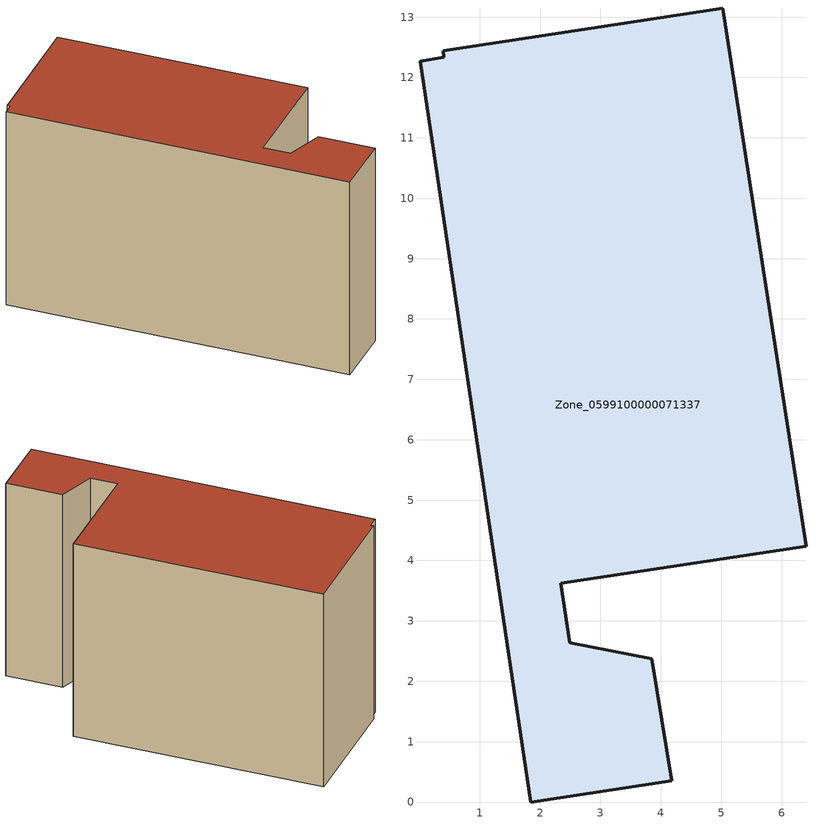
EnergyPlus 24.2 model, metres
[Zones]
Zone_0599100000071337
 floor ground (C_G): 3.85,2.37 4.18,0.35 1.85,0 0.02,12.27 0.41,12.33 0.4,12.44 5.03,13.15 6.41,4.24 2.34,3.62 2.49,2.64 z0
 wall outside (C_F): 4.18,0.35 3.85,2.37 2.49,2.64 2.34,3.62 6.41,4.24 5.03,13.15 0.4,12.44 0.41,12.33 0.02,12.27 1.85,0 4.18,0.35 z0:7.62
 roof outside (C_R): 0.41,12.33 0.02,12.27 1.85,0 4.18,0.35 3.85,2.37 2.49,2.64 2.34,3.62 6.41,4.24 5.03,13.15 0.4,12.44 z7.62
[BUILDING]
Pand.0599100000071337: North Axis=0; Terrain=City; Loads Convergence Tolerance Value=0.04; Temperature Convergence Tolerance Value=0.4; Solar Distribution=FullExterior; Maximum Number of Warmup Days=25; Minimum Number of Warmup Days=1
[Site:Location]
Rotterdam.The.Hague.AP_ZH_NLD Design_Conditions: Latitude=51.96; Longitude=4.45; Time Zone=1; Elevation=-4.5
[SITE:GROUNDTEMPERATURE:BUILDINGSURFACE]
18, 18, 18, 18, 18, 18, 18, 18, 18, 18, 18, 18
[MATERIAL] Thermal Absorptance=0.9; Solar Absorptance=0.7; Visible Absorptance=0.7
Name | Roughness | Thickness | Conductivity | Density | Specific Heat
G.TI.1975-1991 | MediumSmooth | 0.15 | 0.288461 | 540 | 1210
F.TI.1975-1991 | Rough | 0.3 | 0.230769 | 1920 | 840
R.TI.1975-1991 | MediumRough | 0.2 | 0.153846 | 1500 | 1000
[CONSTRUCTION]
C_G: G.TI.1975-1991
C_F: F.TI.1975-1991
C_R: R.TI.1975-1991
[ZONE]
Zone_0599100000071337: Type=1; Multiplier=1; Ceiling Height=Autocalculate; Volume=Autocalculate; Floor Area=autocalculate; Part of Total Floor Area=Yes
[ZONEINFILTRATION:DESIGNFLOWRATE]
Infil_Zone_0599100000071337: Zone or ZoneList or Space or SpaceList=Zone_0599100000071337; Schedule=AlwaysOn; Design Flow Rate Calculation Method=Flow/Area; Flow Rate per Floor Area=0.003; Constant Term Coefficient=1; Temperature Term Coefficient=0; Velocity Term Coefficient=0; Velocity Squared Term Coefficient=0
[HVACTEMPLATE:ZONE:IDEALLOADSAIRSYSTEM]
Zone_0599100000071337: Maximum Heating Supply Air Temperature=50; Minimum Cooling Supply Air Temperature=13; Maximum Heating Supply Air Humidity Ratio=0.0156; Minimum Cooling Supply Air Humidity Ratio=0.0077; Heating Limit=NoLimit; Cooling Limit=NoLimit; Dehumidification Control Type=ConstantSensibleHeatRatio; Cooling Sensible Heat Ratio=0.7; Dehumidification Setpoint=60; Humidification Control Type=None; Humidification Setpoint=30; Outdoor Air Method=None; Outdoor Air Flow Rate per Person=0.00944; Outdoor Air Flow Rate per Zone Floor Area=0; Outdoor Air Flow Rate per Zone=0; Demand Controlled Ventilation Type=None; Outdoor Air Economizer Type=NoEconomizer; Heat Recovery Type=None; Sensible Heat Recovery Effectiveness=0.7; Latent Heat Recovery Effectiveness=0.65
[ZONECONTROL:THERMOSTAT]
ThermostatControl_Zone_0599100000071337: Zone or ZoneList=Zone_0599100000071337; Control Type Schedule=DualSetpointControlType; Control 1=Thermostat_Zone_0599100000071337; Temperature Difference Between Cutout And Setpoint=0
[THERMOSTATSETPOINT:DUALSETPOINT]
Thermostat_Zone_0599100000071337: Heating Setpoint Temperature Schedule=HeatingSetpoint_Zone_0599100000071337; Cooling Setpoint Temperature Schedule=CoolingSetpoint_Zone_0599100000071337
[SCHEDULE:COMPACT]
HeatingSetpoint_Zone_0599100000071337: Through: 12/31, For: AllDays, Until: 24:00, 21
CoolingSetpoint_Zone_0599100000071337: Through: 12/31, For: AllDays, Until: 24:00, 24
DualSetpointControlType: Through: 12/31, For: AllDays, Until: 24:00, 4
AlwaysOn: Through: 12/31, For: AllDays, Until: 24:00, 1
